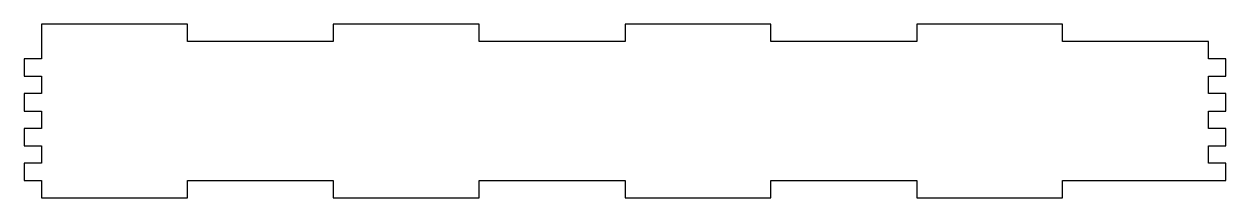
# Model space of a CAD drawing. Header units: metres. Extents: x -25 to 1700, y -25 to 225.
import ezdxf

# ---------------------------------------------------------------- set-up
doc = ezdxf.new("R2010")
doc.units = ezdxf.units.M

msp = doc.modelspace()

# ---------------------------------------------------------------- linework, layer by layer
for p, q in [((209.375, 225), (0, 225)), ((0, 225), (0, 175)), ((209.375, 200), (209.375, 225)), ((628.125, 225), (418.75, 225)), ((418.75, 225), (418.75, 200)), ((628.125, 200), (628.125, 225)), ((1046.88, 225), (837.5, 225)), ((837.5, 225), (837.5, 200)), ((1046.88, 200), (1046.88, 225)), ((1465.62, 225), (1256.25, 225)), ((1256.25, 225), (1256.25, 200)), ((1465.62, 200), (1465.62, 225)), ((418.75, 200), (209.375, 200)), ((837.5, 200), (628.125, 200)), ((1256.25, 200), (1046.88, 200)), ((1675, 200), (1465.62, 200)), ((1675, 175), (1675, 200)), ((0, 175), (-25, 175)), ((-25, 175), (-25, 150)), ((1700, 175), (1675, 175)), ((1700, 150), (1700, 175)), ((-25, 150), (0, 150)), ((0, 150), (0, 125)), ((1675, 125), (1675, 150)), ((1675, 150), (1700, 150)), ((0, 125), (-25, 125)), ((-25, 125), (-25, 100)), ((1700, 125), (1675, 125)), ((1700, 100), (1700, 125)), ((-25, 100), (0, 100)), ((0, 100), (0, 75)), ((1675, 75), (1675, 100)), ((1675, 100), (1700, 100)), ((0, 75), (-25, 75)), ((-25, 75), (-25, 50)), ((1700, 75), (1675, 75)), ((1700, 50), (1700, 75)), ((-25, 50), (0, 50)), ((0, 50), (0, 25)), ((1675, 25), (1675, 50)), ((1675, 50), (1700, 50)), ((0, 25), (-25, 25)), ((-25, 25), (-25, 0)), ((1700, 25), (1675, 25)), ((1700, 0), (1700, 25)), ((-25, 0), (0, 0)), ((0, 0), (0, -25)), ((209.375, 0), (418.75, 0)), ((209.375, -25), (209.375, 0)), ((418.75, 0), (418.75, -25)), ((628.125, -25), (628.125, 0)), ((628.125, 0), (837.5, 0)), ((837.5, 0), (837.5, -25)), ((1046.88, -25), (1046.88, 0)), ((1046.88, 0), (1256.25, 0)), ((1256.25, 0), (1256.25, -25)), ((1465.62, -25), (1465.62, 0)), ((1465.62, 0), (1700, 0)), ((0, -25), (209.375, -25)), ((418.75, -25), (628.125, -25)), ((837.5, -25), (1046.88, -25)), ((1256.25, -25), (1465.62, -25))]:
    msp.add_line(p, q)

doc.saveas('drawing.dxf')
